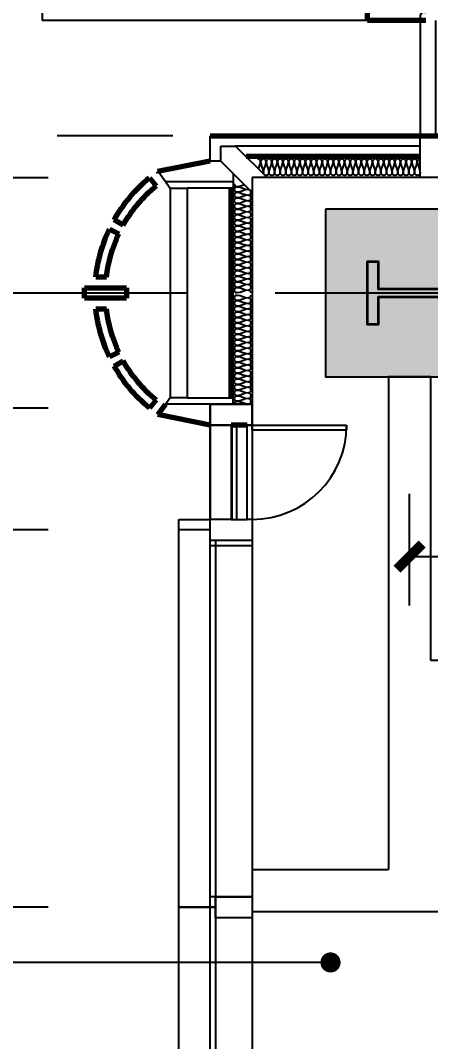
# Model space of a CAD drawing. Header units: millimetres. Extents: x 11476074 to 24729458, y -1239991 to 2813188.
# Drawn here: x 12556342 to 12558297, y 398543 to 403413 of the extents above; entities that cross this region are included whole.
import ezdxf

# ---------------------------------------------------------------- set-up
doc = ezdxf.new("R2010")
doc.units = ezdxf.units.MM
doc.header["$LTSCALE"] = 1000
doc.linetypes.add('DOTE', pattern=[2.42, 2, -0.2, 0.02, -0.2])
for name, color, linetype in [('A-ANNO-DIMS', 3, 'Continuous'), ('A-AXIS', 18, 'DOTE'), ('A-DETL-0001', 1, 'Continuous'), ('A-GLAZ', 4, 'Continuous'), ('A-WALL', 5, 'Continuous'), ('AXIS', 3, 'Continuous'), ('CURTWALL', 4, 'Continuous'), ('G-RCZ-CONLine', 5, 'Continuous'), ('PUB_DIM', 3, 'Continuous'), ('PUB_HATCH', 8, 'Continuous'), ('STAIR', 2, 'Continuous'), ('排水沟', 133, 'Continuous')]:
    doc.layers.add(name, color=color, linetype=linetype)
for name, color, linetype, lineweight in [('A-GENM', 2, 'Continuous', 70), ('A-GENM-PROJ', 2, 'Continuous', 25), ('A-GLAZ-PROJ', 2, 'Continuous', 25), ('钢柱', 51, 'Continuous', 35)]:
    doc.layers.add(name, color=color, linetype=linetype, lineweight=lineweight)
doc.styles.add('_TCH_DIM_T3', font='SIMPLEX', dxfattribs={"width": 0.705882, "bigfont": 'GBCBIG'})
doc.dimstyles.new('_TCH_ARCH&&100', dxfattribs={"dimtxt": 297.5, "dimasz": 100, "dimexe": 250, "dimexo": 300, "dimgap": 126.25, "dimtad": 1, "dimdec": 0, "dimzin": 0, "dimdsep": 46, "dimtxsty": '_TCH_DIM_T3', "dimblk": 'ARCHTICK', "dimcen": 0.09, "dimclrt": 7, "dimazin": 2, "dimtfac": 1, "dimtdec": 0, "dimtix": 1, "dimtmove": 2, "dimatfit": 3, "dimfxl": 0, "dimtolj": 1, "dimtzin": 0, "dimarcsym": 0})
doc.dimstyles.new('_TCH_ARCH&&120', dxfattribs={"dimtxt": 357, "dimasz": 120, "dimexe": 300, "dimexo": 360, "dimgap": 151.5, "dimtad": 1, "dimdec": 0, "dimzin": 0, "dimdsep": 46, "dimtxsty": '_TCH_DIM_T3', "dimblk": 'ARCHTICK', "dimcen": 0.09, "dimclrt": 7, "dimazin": 2, "dimtfac": 1, "dimtdec": 0, "dimtix": 1, "dimtmove": 2, "dimatfit": 3, "dimfxl": 0, "dimtolj": 1, "dimtzin": 0, "dimarcsym": 0})

# ---------------------------------------------------------------- blocks, each defined once
blk = doc.blocks.new('_ArchTick')
at = {"color": 0, "linetype": 'ByBlock', "const_width": 0.4}
blk.add_lwpolyline([(-0.5, -0.5), (0.5, 0.5)], dxfattribs=at)
blk = doc.blocks.new('*D5808')
at = {"layer": 'A-ANNO-DIMS', "color": 0, "lineweight": -2, "transparency": 16777216}
for p, q in [((12555582.6, 701588.8), (12555582.6, 701688.8)), ((12556754.1, 701588.8), (12555332.6, 701588.8)), ((12555582.6, 700848.8), (12555582.6, 701588.8)), ((12556754.1, 700848.8), (12555332.6, 700848.8)), ((12555582.6, 700848.8), (12555582.6, 700748.8))]:
    blk.add_line(p, q, dxfattribs=at)
at = {"layer": 'Defpoints', "color": 0, "transparency": 16777216}
for p in [(12555582.6, 701588.8), (12557054.1, 701588.8), (12557054.1, 700848.8)]:
    blk.add_point(p, dxfattribs=at)
at = {"layer": 'A-ANNO-DIMS', "color": 0, "lineweight": -2, "transparency": 16777216, "xscale": 100, "yscale": 100, "zscale": 100}
for p, rotation in [((12555582.6, 701588.8), 270), ((12555582.6, 700848.8), 90)]:
    blk.add_blockref('_ArchTick', p, dxfattribs=dict(at, rotation=rotation))
at = {"layer": 'A-ANNO-DIMS', "color": 7, "transparency": 16777216, "insert": (12555307.6, 701218.8), "char_height": 297.5, "attachment_point": 5, "rotation": 90, "style": '_TCH_DIM_T3'}
blk.add_mtext('\\A1;740', dxfattribs=at)
blk = doc.blocks.new('*D5809')
at = {"layer": 'A-ANNO-DIMS', "color": 0, "lineweight": -2, "transparency": 16777216}
for p, q in [((12556754.1, 703388.9), (12555332.6, 703388.9)), ((12555582.6, 701588.8), (12555582.6, 703388.9)), ((12556754.1, 701588.8), (12555332.6, 701588.8))]:
    blk.add_line(p, q, dxfattribs=at)
at = {"layer": 'Defpoints', "color": 0, "transparency": 16777216}
for p in [(12555582.6, 703388.9), (12557054.1, 703388.9), (12557054.1, 701588.8)]:
    blk.add_point(p, dxfattribs=at)
at = {"layer": 'A-ANNO-DIMS', "color": 0, "lineweight": -2, "transparency": 16777216, "xscale": 100, "yscale": 100, "zscale": 100}
for p, rotation in [((12555582.6, 703388.9), 90), ((12555582.6, 701588.8), 270)]:
    blk.add_blockref('_ArchTick', p, dxfattribs=dict(at, rotation=rotation))
at = {"layer": 'A-ANNO-DIMS', "color": 7, "transparency": 16777216, "insert": (12555307.6, 702488.9), "char_height": 297.5, "attachment_point": 5, "rotation": 90, "style": '_TCH_DIM_T3'}
blk.add_mtext('\\A1;1800', dxfattribs=at)
blk = doc.blocks.new('*D5810')
at = {"layer": 'A-ANNO-DIMS', "color": 0, "lineweight": -2, "transparency": 16777216}
for p, q in [((12555582.6, 703969.1), (12555582.6, 704069.1)), ((12556754.1, 703969.1), (12555332.6, 703969.1)), ((12555582.6, 703388.9), (12555582.6, 703969.1)), ((12556754.1, 703388.9), (12555332.6, 703388.9)), ((12555582.6, 703388.9), (12555582.6, 703288.9))]:
    blk.add_line(p, q, dxfattribs=at)
at = {"layer": 'Defpoints', "color": 0, "transparency": 16777216}
for p in [(12555582.6, 703969.1), (12557054.1, 703969.1), (12557054.1, 703388.9)]:
    blk.add_point(p, dxfattribs=at)
at = {"layer": 'A-ANNO-DIMS', "color": 0, "lineweight": -2, "transparency": 16777216, "xscale": 100, "yscale": 100, "zscale": 100}
for p, rotation in [((12555582.6, 703969.1), 270), ((12555582.6, 703388.9), 90)]:
    blk.add_blockref('_ArchTick', p, dxfattribs=dict(at, rotation=rotation))
at = {"layer": 'A-ANNO-DIMS', "color": 7, "transparency": 16777216, "insert": (12555307.6, 703679), "char_height": 297.5, "attachment_point": 5, "rotation": 90, "style": '_TCH_DIM_T3'}
blk.add_mtext('\\A1;580', dxfattribs=at)
blk = doc.blocks.new('*D5811')
at = {"layer": 'A-ANNO-DIMS', "color": 0, "lineweight": -2, "transparency": 16777216}
for p, q in [((12556754.1, 705068.9), (12555332.6, 705068.9)), ((12555582.6, 703969.1), (12555582.6, 705068.9)), ((12556754.1, 703969.1), (12555332.6, 703969.1))]:
    blk.add_line(p, q, dxfattribs=at)
at = {"layer": 'Defpoints', "color": 0, "transparency": 16777216}
for p in [(12555582.6, 705068.9), (12557054.1, 705068.9), (12557054.1, 703969.1)]:
    blk.add_point(p, dxfattribs=at)
at = {"layer": 'A-ANNO-DIMS', "color": 0, "lineweight": -2, "transparency": 16777216, "xscale": 100, "yscale": 100, "zscale": 100}
for p, rotation in [((12555582.6, 705068.9), 90), ((12555582.6, 703969.1), 270)]:
    blk.add_blockref('_ArchTick', p, dxfattribs=dict(at, rotation=rotation))
at = {"layer": 'A-ANNO-DIMS', "color": 7, "transparency": 16777216, "insert": (12555307.6, 704519), "char_height": 297.5, "attachment_point": 5, "rotation": 90, "style": '_TCH_DIM_T3'}
blk.add_mtext('\\A1;1100', dxfattribs=at)
blk = doc.blocks.new('FO-Vision Panels - 1000 spandrel-4496464-850_L52 HOTEL')
at = {"layer": 'A-GLAZ'}
for p, q in [((-370, 25), (-320, 25)), ((370, 25), (-370, 25)), ((-370, 25), (-370, 0)), ((-370, 0), (370, 0)), ((320, 25), (370, 25)), ((370, 0), (370, 25))]:
    blk.add_line(p, q, dxfattribs=at)
at = {"layer": 'A-GLAZ-PROJ'}
for p, q in [((320, 200), (-320, 200)), ((-370, -150), (-370, 0)), ((370, 0), (370, -150)), ((-370, -150), (370, -150))]:
    blk.add_line(p, q, dxfattribs=at)
blk = doc.blocks.new('FO-Vision _ Louver_updated - 150 Spacing -HOTEL 1000 SPAN-4956731-850_L52 HOTEL')
at = {"layer": 'A-GENM-PROJ'}
blk.add_line((1125.2, 0), (675, 0), dxfattribs=at)
at = {"layer": 'A-GLAZ'}
for p, q in [((1125, 125), (675, 125)), ((675, 105), (1125, 105)), ((-1175, 25), (-1125, 25)), ((575, 25), (-1175, 25)), ((-1175, 25), (-1175, 0)), ((-1175, 0), (625, 0)), ((625, 0.1), (625, -150)), ((675, -150), (675, 0.1)), ((625, -150), (675, -150))]:
    blk.add_line(p, q, dxfattribs=at)
at = {"layer": 'A-GLAZ-PROJ'}
for p, q in [((575, 200), (-1125, 200)), ((-1175, -150), (-1175, 0)), ((-1175, -150), (625, -150))]:
    blk.add_line(p, q, dxfattribs=at)
blk = doc.blocks.new('FO-Exterior Column FULL - FO-Exterior Column FULL-4205894-850_L52 HOTEL')
at = {"layer": 'A-GENM'}
for p, q in [((25, 599.6), (-25, 599.6)), ((-25, 599.6), (-25, 399.6)), ((25, 399.6), (25, 599.6)), ((-75, 494.9), (-75, 545.2)), ((75, 545.2), (75, 494.9)), ((-324, 414.4), (-348.5, 458)), ((-304, 480.9), (-282.7, 435.7)), ((282.7, 435.7), (304, 480.9)), ((348.5, 458), (324, 414.4)), ((-25, 399.6), (25, 399.6)), ((-580.2, 249.1), (-630, -0.1)), ((-574.3, 244.9), (-580.2, 249.1)), ((-549.6, 289.3), (-510.9, 257.6)), ((510.9, 257.6), (549.6, 289.3)), ((580.2, 249.1), (529.9, 213.5)), ((629.9, 0), (580.2, 249.1)), ((500, -100.4), (-500, -100.4)), ((630, -175.2), (630, -100))]:
    blk.add_line(p, q, dxfattribs=at)
for radius, start, end in [(711.1, 96.057, 115.3158), (711.1, 64.6842, 83.943), (661.1, 96.517, 115.3158), (661.1, 64.6842, 83.483), (711.1, 119.3446, 140.6106), (711.1, 39.3894, 60.6554), (661.1, 119.3446, 140.6107), (661.1, 39.3893, 60.6554)]:
    blk.add_arc((0, -161.9), radius, start, end, dxfattribs=at)
blk = doc.blocks.new('FO-CORNER LOUVERS - FO-CORNER LOUVERS 1000-5059478-850_L52 HOTEL')
at = {"layer": 'A-GENM'}
for p, q in [((0, 1099.9), (0, 99.9)), ((100, 100), (100, 929.4)), ((-550, 350), (-600, 350)), ((-600, 350), (-600, 72.6)), ((-550, 72.7), (-550, 350)), ((0, 99.9), (0, -25.1)), ((-619.8, 61.7), (-650, 61.7)), ((-650, 61.7), (-650, -100)), ((0, -0.1), (-549.9, -0.1)), ((0, -25.1), (0, -0.1))]:
    blk.add_line(p, q, dxfattribs=at)
at = {"layer": 'A-GENM-PROJ'}
for p, q in [((-550, 99.9), (0, 99.9)), ((0, 24.9), (-549.9, 24.9))]:
    blk.add_line(p, q, dxfattribs=at)
blk = doc.blocks.new('FO-Vision Panels-Corner - Regular 2-V27-850_L52 HOTEL')
at = {"layer": 'A-GLAZ'}
for p, q in [((845.4, 0), (-845.4, 0)), ((-845.4, 0), (-845.4, -25)), ((845.4, -25), (845.4, 0)), ((-810.4, -25), (-845.4, -25)), ((-845.4, -25), (-845.4, -26.4)), ((-845.4, -25), (787.4, -25)), ((845.4, -25), (834.2, -25)), ((834.2, -25), (845.4, -25)), ((845.4, -30.9), (845.4, -25)), ((845.4, -141.5), (845.4, -107))]:
    blk.add_line(p, q, dxfattribs=at)
at = {"layer": 'A-GLAZ-PROJ'}
for p, q in [((-845.4, 0), (-845.4, 20)), ((-845.4, 20), (845.4, 20)), ((845.4, 20), (845.4, 0)), ((-759.6, -200), (682.9, -200))]:
    blk.add_line(p, q, dxfattribs=at)
blk = doc.blocks.new('GP_POLY FOSHAN_SHELL_rvt-2-200_L05-13_ 16-25')
at = {"layer": 'A-DETL-0001'}
for p, q in [((-62749.9, 56250), (-61750, 56250)), ((-62749.9, 56129.9), (-62749.9, 56250)), ((-61750, 56050), (-61750, 56250)), ((-61750, 56250), (-61550, 56250)), ((-62699.9, 56129.2), (-62699.9, 56200)), ((-62699.9, 56200), (-62629.3, 56200)), ((-61750, 56200), (-62629.3, 56200)), ((-62629.3, 56200), (-62479.3, 56050)), ((-62991.6, 56081.6), (-62749.6, 56129.9)), ((-62749.6, 56129.9), (-62699.9, 56129.9)), ((-62550, 55979.3), (-62699.9, 56129.2)), ((-62579.3, 56150), (-61750, 56150)), ((-62963.5, 56029.9), (-62994.7, 56073.9)), ((-62640, 56069.3), (-62640, 56029.9)), ((-62640, 56029.9), (-62963.5, 56029.9)), ((-62942.3, 56000), (-62963.4, 56029.9)), ((-62640, 56029.9), (-62640, 56000)), ((-62550, 56050), (-62550, 55979.3)), ((-62479.3, 56050), (-62550, 56050)), ((-61750, 56050), (-62479.3, 56050)), ((-61550, 56050), (-61750, 56050)), ((-62939.7, 56000), (-62942.3, 56000)), ((-62939.7, 55500), (-62939.7, 56000)), ((-62939.7, 56000), (-62859.7, 56000)), ((-62640, 56000), (-62859.7, 56000)), ((-62859.7, 56000), (-62859.7, 55500)), ((-62640, 55500.1), (-62640, 56000)), ((-62550, 55979.3), (-62550, 55500.1)), ((-62939.7, 55000), (-62939.7, 55500)), ((-62859.7, 55500), (-62859.7, 55000)), ((-62640, 54970.1), (-62640, 55500.1)), ((-62550, 55500.1), (-62550, 54970.1)), ((-62963.4, 54970.1), (-62942.3, 55000)), ((-62942.3, 55000), (-62939.7, 55000)), ((-62859.7, 55000), (-62939.7, 55000)), ((-62859.7, 55000), (-62640, 55000)), ((-62750, 54970.1), (-62963.4, 54970.1)), ((-62750, 54870.2), (-62750, 54970.1)), ((-62750, 54970.1), (-62550, 54970.1)), ((-62549.9, 54969.9), (-62749.9, 54969.9)), ((-62749.9, 54969.9), (-62749.9, 54869.9)), ((-62550, 54970.1), (-62550, 54870.2)), ((-62549.9, 54869.9), (-62549.9, 54969.9)), ((-62750, 54870), (-62550, 54870)), ((-62749.9, 54419.9), (-62749.9, 54869.9)), ((-62749.9, 54869.9), (-62649.9, 54869.9)), ((-62649.9, 54869.9), (-62749.9, 54869.9)), ((-62574.7, 54869.9), (-62649.9, 54869.9)), ((-62649.9, 54869.9), (-62649.9, 54419.9)), ((-62649.9, 54869.9), (-62574.7, 54869.9)), ((-62574.7, 54419.9), (-62574.7, 54869.9)), ((-62574.7, 54869.9), (-62549.9, 54869.9)), ((-62549.9, 54869.9), (-62574.7, 54869.9)), ((-62549.9, 54845), (-62549.9, 54869.8)), ((-62549.9, 54869.8), (-62100, 54869.8)), ((-62549.9, 54869.8), (-62549.9, 54845)), ((-62549.9, 54845), (-62549.9, 54419.9)), ((-62100, 54845), (-62549.9, 54845)), ((-62100, 54869.8), (-62100, 54845)), ((-62100, 54845), (-62100, 54869.8)), ((-62749.9, 54319.9), (-62749.9, 54419.9)), ((-62649.9, 54419.9), (-62749.9, 54419.9)), ((-62649.9, 54419.9), (-62574.7, 54419.9)), ((-62549.9, 54419.9), (-62574.7, 54419.9)), ((-62549.9, 54419.9), (-62549.9, 54319.9)), ((-62549.9, 54319.9), (-62749.9, 54319.9)), ((-62724.9, 52519.9), (-62724.9, 52619.9)), ((-62724.9, 52619.9), (-62549.9, 52619.9)), ((-62549.9, 52619.9), (-62549.9, 52519.9)), ((-62549.9, 52519.9), (-62724.9, 52519.9))]:
    blk.add_line(p, q, dxfattribs=at)
for centre, radius, start, end in [((-62990.6, 56076.7), 5, 101.2853, 215.3214), ((-62549.9, 54869.9), 449.9, 270, 359.9851)]:
    blk.add_arc(centre, radius, start, end, dxfattribs=at)
for points in [[(-62510, 56126.7), (-62510, 56133), (-62517.1, 56140), (-62523.3, 56140)], [(-62519.9, 56091.2), (-62515.9, 56103), (-62510, 56114.5), (-62510, 56126.7)], [(-62483.3, 56126.7), (-62483.3, 56133), (-62496.7, 56147), (-62510, 56133), (-62510, 56126.7)], [(-62510, 56126.7), (-62510, 56108.3), (-62496.7, 56091.7), (-62496.7, 56073.3)], [(-62496.7, 56073.3), (-62496.7, 56091.7), (-62483.3, 56108.3), (-62483.3, 56126.7)], [(-62456.7, 56126.7), (-62456.7, 56133), (-62470, 56147), (-62483.3, 56133), (-62483.3, 56126.7)], [(-62483.3, 56126.7), (-62483.3, 56108.3), (-62470, 56091.7), (-62470, 56073.3)], [(-62470, 56073.3), (-62470, 56091.7), (-62456.7, 56108.3), (-62456.7, 56126.7)], [(-62430, 56126.7), (-62430, 56133), (-62443.3, 56147), (-62456.7, 56133), (-62456.7, 56126.7)], [(-62456.7, 56126.7), (-62456.7, 56108.3), (-62443.3, 56091.7), (-62443.3, 56073.3)], [(-62443.3, 56073.3), (-62443.3, 56091.7), (-62430, 56108.3), (-62430, 56126.7)], [(-62403.3, 56126.7), (-62403.3, 56133), (-62416.7, 56147), (-62430, 56133), (-62430, 56126.7)], [(-62430, 56126.7), (-62430, 56108.3), (-62416.7, 56091.7), (-62416.7, 56073.3)], [(-62416.7, 56073.3), (-62416.7, 56091.7), (-62403.3, 56108.3), (-62403.3, 56126.7)], [(-62376.7, 56126.7), (-62376.7, 56133), (-62390, 56147), (-62403.3, 56133), (-62403.3, 56126.7)], [(-62403.3, 56126.7), (-62403.3, 56108.3), (-62390, 56091.7), (-62390, 56073.3)], [(-62390, 56073.3), (-62390, 56091.7), (-62376.7, 56108.3), (-62376.7, 56126.7)], [(-62350, 56126.7), (-62350, 56133), (-62363.3, 56147), (-62376.7, 56133), (-62376.7, 56126.7)], [(-62376.7, 56126.7), (-62376.7, 56108.3), (-62363.3, 56091.7), (-62363.3, 56073.3)], [(-62363.3, 56073.3), (-62363.3, 56091.7), (-62350, 56108.3), (-62350, 56126.7)], [(-62323.3, 56126.7), (-62323.3, 56133), (-62336.7, 56147), (-62350, 56133), (-62350, 56126.7)], [(-62350, 56126.7), (-62350, 56108.3), (-62336.7, 56091.7), (-62336.7, 56073.3)], [(-62336.7, 56073.3), (-62336.7, 56091.7), (-62323.3, 56108.3), (-62323.3, 56126.7)], [(-62296.7, 56126.7), (-62296.7, 56133), (-62310, 56147), (-62323.3, 56133), (-62323.3, 56126.7)], [(-62323.3, 56126.7), (-62323.3, 56108.3), (-62310, 56091.7), (-62310, 56073.3)], [(-62310, 56073.3), (-62310, 56091.7), (-62296.7, 56108.3), (-62296.7, 56126.7)], [(-62270, 56126.7), (-62270, 56133), (-62283.3, 56147), (-62296.7, 56133), (-62296.7, 56126.7)], [(-62296.7, 56126.7), (-62296.7, 56108.3), (-62283.3, 56091.7), (-62283.3, 56073.3)], [(-62283.3, 56073.3), (-62283.3, 56091.7), (-62270, 56108.3), (-62270, 56126.7)], [(-62243.3, 56126.7), (-62243.3, 56133), (-62256.7, 56147), (-62270, 56133), (-62270, 56126.7)], [(-62270, 56126.7), (-62270, 56108.3), (-62256.7, 56091.7), (-62256.7, 56073.3)], [(-62256.7, 56073.3), (-62256.7, 56091.7), (-62243.3, 56108.3), (-62243.3, 56126.7)], [(-62216.7, 56126.7), (-62216.7, 56133), (-62230, 56147), (-62243.3, 56133), (-62243.3, 56126.7)], [(-62243.3, 56126.7), (-62243.3, 56108.3), (-62230, 56091.7), (-62230, 56073.3)], [(-62230, 56073.3), (-62230, 56091.7), (-62216.7, 56108.3), (-62216.7, 56126.7)], [(-62190, 56126.7), (-62190, 56133), (-62203.3, 56147), (-62216.7, 56133), (-62216.7, 56126.7)], [(-62216.7, 56126.7), (-62216.7, 56108.3), (-62203.3, 56091.7), (-62203.3, 56073.3)], [(-62203.3, 56073.3), (-62203.3, 56091.7), (-62190, 56108.3), (-62190, 56126.7)], [(-62163.3, 56126.7), (-62163.3, 56133), (-62176.7, 56147), (-62190, 56133), (-62190, 56126.7)], [(-62190, 56126.7), (-62190, 56108.3), (-62176.7, 56091.7), (-62176.7, 56073.3)], [(-62176.7, 56073.3), (-62176.7, 56091.7), (-62163.3, 56108.3), (-62163.3, 56126.7)], [(-62136.7, 56126.7), (-62136.7, 56133), (-62150, 56147), (-62163.3, 56133), (-62163.3, 56126.7)], [(-62163.3, 56126.7), (-62163.3, 56108.3), (-62150, 56091.7), (-62150, 56073.3)], [(-62150, 56073.3), (-62150, 56091.7), (-62136.7, 56108.3), (-62136.7, 56126.7)], [(-62110, 56126.7), (-62110, 56133), (-62123.3, 56147), (-62136.7, 56133), (-62136.7, 56126.7)], [(-62136.7, 56126.7), (-62136.7, 56108.3), (-62123.3, 56091.7), (-62123.3, 56073.3)], [(-62123.3, 56073.3), (-62123.3, 56091.7), (-62110, 56108.3), (-62110, 56126.7)], [(-62083.3, 56126.7), (-62083.3, 56133), (-62096.7, 56147), (-62110, 56133), (-62110, 56126.7)], [(-62110, 56126.7), (-62110, 56108.3), (-62096.7, 56091.7), (-62096.7, 56073.3)], [(-62096.7, 56073.3), (-62096.7, 56091.7), (-62083.3, 56108.3), (-62083.3, 56126.7)], [(-62056.7, 56126.7), (-62056.7, 56133), (-62070, 56147), (-62083.3, 56133), (-62083.3, 56126.7)], [(-62083.3, 56126.7), (-62083.3, 56108.3), (-62070, 56091.7), (-62070, 56073.3)], [(-62070, 56073.3), (-62070, 56091.7), (-62056.7, 56108.3), (-62056.7, 56126.7)], [(-62030, 56126.7), (-62030, 56133), (-62043.3, 56147), (-62056.7, 56133), (-62056.7, 56126.7)], [(-62056.7, 56126.7), (-62056.7, 56108.3), (-62043.3, 56091.7), (-62043.3, 56073.3)], [(-62043.3, 56073.3), (-62043.3, 56091.7), (-62030, 56108.3), (-62030, 56126.7)], [(-62003.3, 56126.7), (-62003.3, 56133), (-62016.7, 56147), (-62030, 56133), (-62030, 56126.7)], [(-62030, 56126.7), (-62030, 56108.3), (-62016.7, 56091.7), (-62016.7, 56073.3)], [(-62016.7, 56073.3), (-62016.7, 56091.7), (-62003.3, 56108.3), (-62003.3, 56126.7)], [(-61976.7, 56126.7), (-61976.7, 56133), (-61990, 56147), (-62003.3, 56133), (-62003.3, 56126.7)], [(-62003.3, 56126.7), (-62003.3, 56108.3), (-61990, 56091.7), (-61990, 56073.3)], [(-61990, 56073.3), (-61990, 56091.7), (-61976.7, 56108.3), (-61976.7, 56126.7)], [(-61950, 56126.7), (-61950, 56133), (-61963.3, 56147), (-61976.7, 56133), (-61976.7, 56126.7)], [(-61976.7, 56126.7), (-61976.7, 56108.3), (-61963.3, 56091.7), (-61963.3, 56073.3)], [(-61963.3, 56073.3), (-61963.3, 56091.7), (-61950, 56108.3), (-61950, 56126.7)], [(-61923.3, 56126.7), (-61923.3, 56133), (-61936.7, 56147), (-61950, 56133), (-61950, 56126.7)], [(-61950, 56126.7), (-61950, 56108.3), (-61936.7, 56091.7), (-61936.7, 56073.3)], [(-61936.7, 56073.3), (-61936.7, 56091.7), (-61923.3, 56108.3), (-61923.3, 56126.7)], [(-61896.7, 56126.7), (-61896.7, 56133), (-61910, 56147), (-61923.3, 56133), (-61923.3, 56126.7)], [(-61923.3, 56126.7), (-61923.3, 56108.3), (-61910, 56091.7), (-61910, 56073.3)], [(-61910, 56073.3), (-61910, 56091.7), (-61896.7, 56108.3), (-61896.7, 56126.7)], [(-61870, 56126.7), (-61870, 56133), (-61883.3, 56147), (-61896.7, 56133), (-61896.7, 56126.7)], [(-61896.7, 56126.7), (-61896.7, 56108.3), (-61883.3, 56091.7), (-61883.3, 56073.3)], [(-61883.3, 56073.3), (-61883.3, 56091.7), (-61870, 56108.3), (-61870, 56126.7)], [(-61843.3, 56126.7), (-61843.3, 56133), (-61856.7, 56147), (-61870, 56133), (-61870, 56126.7)], [(-61870, 56126.7), (-61870, 56108.3), (-61856.7, 56091.7), (-61856.7, 56073.3)], [(-61856.7, 56073.3), (-61856.7, 56091.7), (-61843.3, 56108.3), (-61843.3, 56126.7)], [(-61816.7, 56126.7), (-61816.7, 56133), (-61830, 56147), (-61843.3, 56133), (-61843.3, 56126.7)], [(-61843.3, 56126.7), (-61843.3, 56108.3), (-61830, 56091.7), (-61830, 56073.3)], [(-61830, 56073.3), (-61830, 56091.7), (-61816.7, 56108.3), (-61816.7, 56126.7)], [(-61790, 56126.7), (-61790, 56133), (-61803.3, 56147), (-61816.7, 56133), (-61816.7, 56126.7)], [(-61816.7, 56126.7), (-61816.7, 56108.3), (-61803.3, 56091.7), (-61803.3, 56073.3)], [(-61803.3, 56073.3), (-61803.3, 56091.7), (-61790, 56108.3), (-61790, 56126.7)], [(-61763.3, 56126.7), (-61763.3, 56133), (-61776.7, 56147), (-61790, 56133), (-61790, 56126.7)], [(-61790, 56126.7), (-61790, 56108.3), (-61776.7, 56091.7), (-61776.7, 56073.3)], [(-61776.7, 56073.3), (-61776.7, 56091.7), (-61763.3, 56108.3), (-61763.3, 56126.7)], [(-61750, 56140), (-61756.3, 56140), (-61763.3, 56133), (-61763.3, 56126.7)], [(-61763.3, 56126.7), (-61763.3, 56108.3), (-61750, 56091.7), (-61750, 56073.3)], [(-62496.7, 56073.3), (-62496.7, 56071.9), (-62497, 56070.5), (-62497.6, 56069.1)], [(-62470, 56073.3), (-62470, 56067), (-62483.3, 56053), (-62496.7, 56067), (-62496.7, 56073.3)], [(-62443.3, 56073.3), (-62443.3, 56067), (-62456.7, 56053), (-62470, 56067), (-62470, 56073.3)], [(-62416.7, 56073.3), (-62416.7, 56067), (-62430, 56053), (-62443.3, 56067), (-62443.3, 56073.3)], [(-62390, 56073.3), (-62390, 56067), (-62403.3, 56053), (-62416.7, 56067), (-62416.7, 56073.3)], [(-62363.3, 56073.3), (-62363.3, 56067), (-62376.7, 56053), (-62390, 56067), (-62390, 56073.3)], [(-62336.7, 56073.3), (-62336.7, 56067), (-62350, 56053), (-62363.3, 56067), (-62363.3, 56073.3)], [(-62310, 56073.3), (-62310, 56067), (-62323.3, 56053), (-62336.7, 56067), (-62336.7, 56073.3)], [(-62283.3, 56073.3), (-62283.3, 56067), (-62296.7, 56053), (-62310, 56067), (-62310, 56073.3)], [(-62256.7, 56073.3), (-62256.7, 56067), (-62270, 56053), (-62283.3, 56067), (-62283.3, 56073.3)], [(-62230, 56073.3), (-62230, 56067), (-62243.3, 56053), (-62256.7, 56067), (-62256.7, 56073.3)], [(-62203.3, 56073.3), (-62203.3, 56067), (-62216.7, 56053), (-62230, 56067), (-62230, 56073.3)], [(-62176.7, 56073.3), (-62176.7, 56067), (-62190, 56053), (-62203.3, 56067), (-62203.3, 56073.3)], [(-62150, 56073.3), (-62150, 56067), (-62163.3, 56053), (-62176.7, 56067), (-62176.7, 56073.3)], [(-62123.3, 56073.3), (-62123.3, 56067), (-62136.7, 56053), (-62150, 56067), (-62150, 56073.3)], [(-62096.7, 56073.3), (-62096.7, 56067), (-62110, 56053), (-62123.3, 56067), (-62123.3, 56073.3)], [(-62070, 56073.3), (-62070, 56067), (-62083.3, 56053), (-62096.7, 56067), (-62096.7, 56073.3)], [(-62043.3, 56073.3), (-62043.3, 56067), (-62056.7, 56053), (-62070, 56067), (-62070, 56073.3)], [(-62016.7, 56073.3), (-62016.7, 56067), (-62030, 56053), (-62043.3, 56067), (-62043.3, 56073.3)], [(-61990, 56073.3), (-61990, 56067), (-62003.3, 56053), (-62016.7, 56067), (-62016.7, 56073.3)], [(-61963.3, 56073.3), (-61963.3, 56067), (-61976.7, 56053), (-61990, 56067), (-61990, 56073.3)], [(-61936.7, 56073.3), (-61936.7, 56067), (-61950, 56053), (-61963.3, 56067), (-61963.3, 56073.3)], [(-61910, 56073.3), (-61910, 56067), (-61923.3, 56053), (-61936.7, 56067), (-61936.7, 56073.3)], [(-61883.3, 56073.3), (-61883.3, 56067), (-61896.7, 56053), (-61910, 56067), (-61910, 56073.3)], [(-61856.7, 56073.3), (-61856.7, 56067), (-61870, 56053), (-61883.3, 56067), (-61883.3, 56073.3)], [(-61830, 56073.3), (-61830, 56067), (-61843.3, 56053), (-61856.7, 56067), (-61856.7, 56073.3)], [(-61803.3, 56073.3), (-61803.3, 56067), (-61816.7, 56053), (-61830, 56067), (-61830, 56073.3)], [(-61776.7, 56073.3), (-61776.7, 56067), (-61790, 56053), (-61803.3, 56067), (-61803.3, 56073.3)], [(-61750, 56073.3), (-61750, 56067), (-61763.3, 56053), (-61776.7, 56067), (-61776.7, 56073.3)], [(-62621.7, 56006.8), (-62628, 56006.8), (-62635, 56013.9), (-62635, 56020.1)], [(-62587.1, 56016.4), (-62598.5, 56012.5), (-62609.7, 56006.8), (-62621.7, 56006.8)], [(-62621.7, 55980.1), (-62628, 55980.1), (-62642, 55993.5), (-62628, 56006.8), (-62621.7, 56006.8)], [(-62621.7, 55953.5), (-62628, 55953.5), (-62642, 55966.8), (-62628, 55980.1), (-62621.7, 55980.1)], [(-62621.7, 56006.8), (-62603.3, 56006.8), (-62586.7, 55993.5), (-62568.3, 55993.5)], [(-62568.3, 55993.5), (-62586.7, 55993.5), (-62603.3, 55980.1), (-62621.7, 55980.1)], [(-62621.7, 55980.1), (-62603.3, 55980.1), (-62586.7, 55966.8), (-62568.3, 55966.8)], [(-62568.3, 55966.8), (-62586.7, 55966.8), (-62603.3, 55953.5), (-62621.7, 55953.5)], [(-62568.3, 55993.5), (-62567.3, 55993.5), (-62566.3, 55993.6), (-62565.3, 55993.9)], [(-62560.5, 55990.4), (-62562.8, 55992.3), (-62565.7, 55993.5), (-62568.3, 55993.5)], [(-62568.3, 55940.1), (-62562, 55940.1), (-62548, 55953.5), (-62562, 55966.8), (-62568.3, 55966.8)], [(-62621.7, 55926.8), (-62628, 55926.8), (-62642, 55940.1), (-62628, 55953.5), (-62621.7, 55953.5)], [(-62621.7, 55900.1), (-62628, 55900.1), (-62642, 55913.5), (-62628, 55926.8), (-62621.7, 55926.8)], [(-62621.7, 55953.5), (-62603.3, 55953.5), (-62586.7, 55940.1), (-62568.3, 55940.1)], [(-62568.3, 55940.1), (-62586.7, 55940.1), (-62603.3, 55926.8), (-62621.7, 55926.8)], [(-62621.7, 55926.8), (-62603.3, 55926.8), (-62586.7, 55913.5), (-62568.3, 55913.5)], [(-62568.3, 55913.5), (-62562, 55913.5), (-62548, 55926.8), (-62562, 55940.1), (-62568.3, 55940.1)], [(-62621.7, 55873.5), (-62628, 55873.5), (-62642, 55886.8), (-62628, 55900.1), (-62621.7, 55900.1)], [(-62621.7, 55846.8), (-62628, 55846.8), (-62642, 55860.1), (-62628, 55873.5), (-62621.7, 55873.5)], [(-62568.3, 55913.5), (-62586.7, 55913.5), (-62603.3, 55900.1), (-62621.7, 55900.1)], [(-62621.7, 55900.1), (-62603.3, 55900.1), (-62586.7, 55886.8), (-62568.3, 55886.8)], [(-62568.3, 55886.8), (-62586.7, 55886.8), (-62603.3, 55873.5), (-62621.7, 55873.5)], [(-62621.7, 55873.5), (-62603.3, 55873.5), (-62586.7, 55860.1), (-62568.3, 55860.1)], [(-62568.3, 55886.8), (-62562, 55886.8), (-62548, 55900.1), (-62562, 55913.5), (-62568.3, 55913.5)], [(-62568.3, 55860.1), (-62562, 55860.1), (-62548, 55873.5), (-62562, 55886.8), (-62568.3, 55886.8)], [(-62621.7, 55820.1), (-62628, 55820.1), (-62642, 55833.5), (-62628, 55846.8), (-62621.7, 55846.8)], [(-62621.7, 55793.5), (-62628, 55793.5), (-62642, 55806.8), (-62628, 55820.1), (-62621.7, 55820.1)], [(-62568.3, 55860.1), (-62586.7, 55860.1), (-62603.3, 55846.8), (-62621.7, 55846.8)], [(-62621.7, 55846.8), (-62603.3, 55846.8), (-62586.7, 55833.5), (-62568.3, 55833.5)], [(-62568.3, 55833.5), (-62586.7, 55833.5), (-62603.3, 55820.1), (-62621.7, 55820.1)], [(-62621.7, 55820.1), (-62603.3, 55820.1), (-62586.7, 55806.8), (-62568.3, 55806.8)], [(-62568.3, 55833.5), (-62562, 55833.5), (-62548, 55846.8), (-62562, 55860.1), (-62568.3, 55860.1)], [(-62568.3, 55806.8), (-62562, 55806.8), (-62548, 55820.1), (-62562, 55833.5), (-62568.3, 55833.5)], [(-62621.7, 55766.8), (-62628, 55766.8), (-62642, 55780.1), (-62628, 55793.5), (-62621.7, 55793.5)], [(-62568.3, 55806.8), (-62586.7, 55806.8), (-62603.3, 55793.5), (-62621.7, 55793.5)], [(-62621.7, 55793.5), (-62603.3, 55793.5), (-62586.7, 55780.1), (-62568.3, 55780.1)], [(-62568.3, 55780.1), (-62586.7, 55780.1), (-62603.3, 55766.8), (-62621.7, 55766.8)], [(-62568.3, 55780.1), (-62562, 55780.1), (-62548, 55793.5), (-62562, 55806.8), (-62568.3, 55806.8)], [(-62568.3, 55753.5), (-62562, 55753.5), (-62548, 55766.8), (-62562, 55780.1), (-62568.3, 55780.1)], [(-62621.7, 55740.1), (-62628, 55740.1), (-62642, 55753.5), (-62628, 55766.8), (-62621.7, 55766.8)], [(-62621.7, 55713.5), (-62628, 55713.5), (-62642, 55726.8), (-62628, 55740.1), (-62621.7, 55740.1)], [(-62621.7, 55766.8), (-62603.3, 55766.8), (-62586.7, 55753.5), (-62568.3, 55753.5)], [(-62568.3, 55753.5), (-62586.7, 55753.5), (-62603.3, 55740.1), (-62621.7, 55740.1)], [(-62621.7, 55740.1), (-62603.3, 55740.1), (-62586.7, 55726.8), (-62568.3, 55726.8)], [(-62568.3, 55726.8), (-62586.7, 55726.8), (-62603.3, 55713.5), (-62621.7, 55713.5)], [(-62568.3, 55726.8), (-62562, 55726.8), (-62548, 55740.1), (-62562, 55753.5), (-62568.3, 55753.5)], [(-62568.3, 55700.1), (-62562, 55700.1), (-62548, 55713.5), (-62562, 55726.8), (-62568.3, 55726.8)], [(-62621.7, 55686.8), (-62628, 55686.8), (-62642, 55700.1), (-62628, 55713.5), (-62621.7, 55713.5)], [(-62621.7, 55660.1), (-62628, 55660.1), (-62642, 55673.5), (-62628, 55686.8), (-62621.7, 55686.8)], [(-62621.7, 55713.5), (-62603.3, 55713.5), (-62586.7, 55700.1), (-62568.3, 55700.1)], [(-62568.3, 55700.1), (-62586.7, 55700.1), (-62603.3, 55686.8), (-62621.7, 55686.8)], [(-62621.7, 55686.8), (-62603.3, 55686.8), (-62586.7, 55673.5), (-62568.3, 55673.5)], [(-62568.3, 55673.5), (-62586.7, 55673.5), (-62603.3, 55660.1), (-62621.7, 55660.1)], [(-62568.3, 55673.5), (-62562, 55673.5), (-62548, 55686.8), (-62562, 55700.1), (-62568.3, 55700.1)], [(-62568.3, 55646.8), (-62562, 55646.8), (-62548, 55660.1), (-62562, 55673.5), (-62568.3, 55673.5)], [(-62621.7, 55633.5), (-62628, 55633.5), (-62642, 55646.8), (-62628, 55660.1), (-62621.7, 55660.1)], [(-62621.7, 55606.8), (-62628, 55606.8), (-62642, 55620.1), (-62628, 55633.5), (-62621.7, 55633.5)], [(-62621.7, 55660.1), (-62603.3, 55660.1), (-62586.7, 55646.8), (-62568.3, 55646.8)], [(-62568.3, 55646.8), (-62586.7, 55646.8), (-62603.3, 55633.5), (-62621.7, 55633.5)], [(-62621.7, 55633.5), (-62603.3, 55633.5), (-62586.7, 55620.1), (-62568.3, 55620.1)], [(-62568.3, 55620.1), (-62562, 55620.1), (-62548, 55633.5), (-62562, 55646.8), (-62568.3, 55646.8)], [(-62621.7, 55580.1), (-62628, 55580.1), (-62642, 55593.5), (-62628, 55606.8), (-62621.7, 55606.8)], [(-62621.7, 55553.5), (-62628, 55553.5), (-62642, 55566.8), (-62628, 55580.1), (-62621.7, 55580.1)], [(-62568.3, 55620.1), (-62586.7, 55620.1), (-62603.3, 55606.8), (-62621.7, 55606.8)], [(-62621.7, 55606.8), (-62603.3, 55606.8), (-62586.7, 55593.5), (-62568.3, 55593.5)], [(-62568.3, 55593.5), (-62586.7, 55593.5), (-62603.3, 55580.1), (-62621.7, 55580.1)], [(-62621.7, 55580.1), (-62603.3, 55580.1), (-62586.7, 55566.8), (-62568.3, 55566.8)], [(-62568.3, 55593.5), (-62562, 55593.5), (-62548, 55606.8), (-62562, 55620.1), (-62568.3, 55620.1)], [(-62568.3, 55566.8), (-62562, 55566.8), (-62548, 55580.1), (-62562, 55593.5), (-62568.3, 55593.5)], [(-62621.7, 55526.8), (-62628, 55526.8), (-62642, 55540.1), (-62628, 55553.5), (-62621.7, 55553.5)], [(-62621.7, 55500.1), (-62628, 55500.1), (-62642, 55513.5), (-62628, 55526.8), (-62621.7, 55526.8)], [(-62568.3, 55566.8), (-62586.7, 55566.8), (-62603.3, 55553.5), (-62621.7, 55553.5)], [(-62621.7, 55553.5), (-62603.3, 55553.5), (-62586.7, 55540.1), (-62568.3, 55540.1)], [(-62568.3, 55540.1), (-62586.7, 55540.1), (-62603.3, 55526.8), (-62621.7, 55526.8)], [(-62621.7, 55526.8), (-62603.3, 55526.8), (-62586.7, 55513.5), (-62568.3, 55513.5)], [(-62568.3, 55540.1), (-62562, 55540.1), (-62548, 55553.5), (-62562, 55566.8), (-62568.3, 55566.8)], [(-62568.3, 55513.5), (-62562, 55513.5), (-62548, 55526.8), (-62562, 55540.1), (-62568.3, 55540.1)], [(-62621.7, 55463.5), (-62628, 55463.5), (-62642, 55476.8), (-62628, 55490.1), (-62621.7, 55490.1)], [(-62568.3, 55513.5), (-62586.7, 55513.5), (-62603.3, 55500.1), (-62621.7, 55500.1)], [(-62621.7, 55490.1), (-62603.3, 55490.1), (-62586.7, 55476.8), (-62568.3, 55476.8)], [(-62555, 55500.1), (-62555, 55506.4), (-62562, 55513.5), (-62568.3, 55513.5)], [(-62568.3, 55476.8), (-62562, 55476.8), (-62555, 55483.9), (-62555, 55490.1)], [(-62621.7, 55436.8), (-62628, 55436.8), (-62642, 55450.1), (-62628, 55463.5), (-62621.7, 55463.5)], [(-62621.7, 55410.1), (-62628, 55410.1), (-62642, 55423.5), (-62628, 55436.8), (-62621.7, 55436.8)], [(-62568.3, 55476.8), (-62586.7, 55476.8), (-62603.3, 55463.5), (-62621.7, 55463.5)], [(-62621.7, 55463.5), (-62603.3, 55463.5), (-62586.7, 55450.1), (-62568.3, 55450.1)], [(-62568.3, 55450.1), (-62586.7, 55450.1), (-62603.3, 55436.8), (-62621.7, 55436.8)], [(-62621.7, 55436.8), (-62603.3, 55436.8), (-62586.7, 55423.5), (-62568.3, 55423.5)], [(-62568.3, 55450.1), (-62562, 55450.1), (-62548, 55463.5), (-62562, 55476.8), (-62568.3, 55476.8)], [(-62568.3, 55423.5), (-62562, 55423.5), (-62548, 55436.8), (-62562, 55450.1), (-62568.3, 55450.1)], [(-62621.7, 55383.5), (-62628, 55383.5), (-62642, 55396.8), (-62628, 55410.1), (-62621.7, 55410.1)], [(-62621.7, 55356.8), (-62628, 55356.8), (-62642, 55370.1), (-62628, 55383.5), (-62621.7, 55383.5)], [(-62568.3, 55423.5), (-62586.7, 55423.5), (-62603.3, 55410.1), (-62621.7, 55410.1)], [(-62621.7, 55410.1), (-62603.3, 55410.1), (-62586.7, 55396.8), (-62568.3, 55396.8)], [(-62568.3, 55396.8), (-62586.7, 55396.8), (-62603.3, 55383.5), (-62621.7, 55383.5)], [(-62621.7, 55383.5), (-62603.3, 55383.5), (-62586.7, 55370.1), (-62568.3, 55370.1)], [(-62568.3, 55396.8), (-62562, 55396.8), (-62548, 55410.1), (-62562, 55423.5), (-62568.3, 55423.5)], [(-62568.3, 55370.1), (-62562, 55370.1), (-62548, 55383.5), (-62562, 55396.8), (-62568.3, 55396.8)], [(-62621.7, 55330.1), (-62628, 55330.1), (-62642, 55343.5), (-62628, 55356.8), (-62621.7, 55356.8)], [(-62568.3, 55370.1), (-62586.7, 55370.1), (-62603.3, 55356.8), (-62621.7, 55356.8)], [(-62621.7, 55356.8), (-62603.3, 55356.8), (-62586.7, 55343.5), (-62568.3, 55343.5)], [(-62568.3, 55343.5), (-62586.7, 55343.5), (-62603.3, 55330.1), (-62621.7, 55330.1)], [(-62568.3, 55343.5), (-62562, 55343.5), (-62548, 55356.8), (-62562, 55370.1), (-62568.3, 55370.1)], [(-62568.3, 55316.8), (-62562, 55316.8), (-62548, 55330.1), (-62562, 55343.5), (-62568.3, 55343.5)], [(-62621.7, 55303.5), (-62628, 55303.5), (-62642, 55316.8), (-62628, 55330.1), (-62621.7, 55330.1)], [(-62621.7, 55276.8), (-62628, 55276.8), (-62642, 55290.1), (-62628, 55303.5), (-62621.7, 55303.5)], [(-62621.7, 55330.1), (-62603.3, 55330.1), (-62586.7, 55316.8), (-62568.3, 55316.8)], [(-62568.3, 55316.8), (-62586.7, 55316.8), (-62603.3, 55303.5), (-62621.7, 55303.5)], [(-62621.7, 55303.5), (-62603.3, 55303.5), (-62586.7, 55290.1), (-62568.3, 55290.1)], [(-62568.3, 55290.1), (-62586.7, 55290.1), (-62603.3, 55276.8), (-62621.7, 55276.8)], [(-62568.3, 55290.1), (-62562, 55290.1), (-62548, 55303.5), (-62562, 55316.8), (-62568.3, 55316.8)], [(-62568.3, 55263.5), (-62562, 55263.5), (-62548, 55276.8), (-62562, 55290.1), (-62568.3, 55290.1)], [(-62621.7, 55250.1), (-62628, 55250.1), (-62642, 55263.5), (-62628, 55276.8), (-62621.7, 55276.8)], [(-62621.7, 55223.5), (-62628, 55223.5), (-62642, 55236.8), (-62628, 55250.1), (-62621.7, 55250.1)], [(-62621.7, 55276.8), (-62603.3, 55276.8), (-62586.7, 55263.5), (-62568.3, 55263.5)], [(-62568.3, 55263.5), (-62586.7, 55263.5), (-62603.3, 55250.1), (-62621.7, 55250.1)], [(-62621.7, 55250.1), (-62603.3, 55250.1), (-62586.7, 55236.8), (-62568.3, 55236.8)], [(-62568.3, 55236.8), (-62586.7, 55236.8), (-62603.3, 55223.5), (-62621.7, 55223.5)], [(-62568.3, 55236.8), (-62562, 55236.8), (-62548, 55250.1), (-62562, 55263.5), (-62568.3, 55263.5)], [(-62568.3, 55210.1), (-62562, 55210.1), (-62548, 55223.5), (-62562, 55236.8), (-62568.3, 55236.8)], [(-62621.7, 55196.8), (-62628, 55196.8), (-62642, 55210.1), (-62628, 55223.5), (-62621.7, 55223.5)], [(-62621.7, 55170.1), (-62628, 55170.1), (-62642, 55183.5), (-62628, 55196.8), (-62621.7, 55196.8)], [(-62621.7, 55223.5), (-62603.3, 55223.5), (-62586.7, 55210.1), (-62568.3, 55210.1)], [(-62568.3, 55210.1), (-62586.7, 55210.1), (-62603.3, 55196.8), (-62621.7, 55196.8)], [(-62621.7, 55196.8), (-62603.3, 55196.8), (-62586.7, 55183.5), (-62568.3, 55183.5)], [(-62568.3, 55183.5), (-62562, 55183.5), (-62548, 55196.8), (-62562, 55210.1), (-62568.3, 55210.1)], [(-62621.7, 55143.5), (-62628, 55143.5), (-62642, 55156.8), (-62628, 55170.1), (-62621.7, 55170.1)], [(-62621.7, 55116.8), (-62628, 55116.8), (-62642, 55130.1), (-62628, 55143.5), (-62621.7, 55143.5)], [(-62568.3, 55183.5), (-62586.7, 55183.5), (-62603.3, 55170.1), (-62621.7, 55170.1)], [(-62621.7, 55170.1), (-62603.3, 55170.1), (-62586.7, 55156.8), (-62568.3, 55156.8)], [(-62568.3, 55156.8), (-62586.7, 55156.8), (-62603.3, 55143.5), (-62621.7, 55143.5)], [(-62621.7, 55143.5), (-62603.3, 55143.5), (-62586.7, 55130.1), (-62568.3, 55130.1)], [(-62568.3, 55156.8), (-62562, 55156.8), (-62548, 55170.1), (-62562, 55183.5), (-62568.3, 55183.5)], [(-62568.3, 55130.1), (-62562, 55130.1), (-62548, 55143.5), (-62562, 55156.8), (-62568.3, 55156.8)], [(-62621.7, 55090.1), (-62628, 55090.1), (-62642, 55103.5), (-62628, 55116.8), (-62621.7, 55116.8)], [(-62621.7, 55063.5), (-62628, 55063.5), (-62642, 55076.8), (-62628, 55090.1), (-62621.7, 55090.1)], [(-62568.3, 55130.1), (-62586.7, 55130.1), (-62603.3, 55116.8), (-62621.7, 55116.8)], [(-62621.7, 55116.8), (-62603.3, 55116.8), (-62586.7, 55103.5), (-62568.3, 55103.5)], [(-62568.3, 55103.5), (-62586.7, 55103.5), (-62603.3, 55090.1), (-62621.7, 55090.1)], [(-62621.7, 55090.1), (-62603.3, 55090.1), (-62586.7, 55076.8), (-62568.3, 55076.8)], [(-62568.3, 55103.5), (-62562, 55103.5), (-62548, 55116.8), (-62562, 55130.1), (-62568.3, 55130.1)], [(-62568.3, 55076.8), (-62562, 55076.8), (-62548, 55090.1), (-62562, 55103.5), (-62568.3, 55103.5)], [(-62621.7, 55036.8), (-62628, 55036.8), (-62642, 55050.1), (-62628, 55063.5), (-62621.7, 55063.5)], [(-62568.3, 55076.8), (-62586.7, 55076.8), (-62603.3, 55063.5), (-62621.7, 55063.5)], [(-62621.7, 55063.5), (-62603.3, 55063.5), (-62586.7, 55050.1), (-62568.3, 55050.1)], [(-62568.3, 55050.1), (-62586.7, 55050.1), (-62603.3, 55036.8), (-62621.7, 55036.8)], [(-62568.3, 55050.1), (-62562, 55050.1), (-62548, 55063.5), (-62562, 55076.8), (-62568.3, 55076.8)], [(-62568.3, 55023.5), (-62562, 55023.5), (-62548, 55036.8), (-62562, 55050.1), (-62568.3, 55050.1)], [(-62621.7, 55010.1), (-62628, 55010.1), (-62642, 55023.5), (-62628, 55036.8), (-62621.7, 55036.8)], [(-62621.7, 54983.5), (-62628, 54983.5), (-62642, 54996.8), (-62628, 55010.1), (-62621.7, 55010.1)], [(-62621.7, 55036.8), (-62603.3, 55036.8), (-62586.7, 55023.5), (-62568.3, 55023.5)], [(-62568.3, 55023.5), (-62586.7, 55023.5), (-62603.3, 55010.1), (-62621.7, 55010.1)], [(-62621.7, 55010.1), (-62603.3, 55010.1), (-62586.7, 54996.8), (-62568.3, 54996.8)], [(-62568.3, 54996.8), (-62586.7, 54996.8), (-62603.3, 54983.5), (-62621.7, 54983.5)], [(-62568.3, 54996.8), (-62562, 54996.8), (-62548, 55010.1), (-62562, 55023.5), (-62568.3, 55023.5)], [(-62568.3, 54970.1), (-62562, 54970.1), (-62548, 54983.5), (-62562, 54996.8), (-62568.3, 54996.8)], [(-62635, 54970.1), (-62635, 54976.4), (-62628, 54983.5), (-62621.7, 54983.5)], [(-62621.7, 54983.5), (-62603.3, 54983.5), (-62586.7, 54970.1), (-62568.3, 54970.1)]]:
    blk.add_open_spline(points, degree=3, dxfattribs=at)
blk.add_open_spline([(-62568.3, 55966.8), (-62562, 55966.8), (-62552, 55976.3), (-62556.3, 55985.8), (-62558.2, 55988.2)], degree=3, knots=[0, 0, 0, 0, 1.414214, 2.017605, 2.017605, 2.017605, 2.017605], dxfattribs=at)
at = {"layer": 'A-GENM-PROJ', "xscale": -1, "rotation": 90}
for name, p in [('FO-CORNER LOUVERS - FO-CORNER LOUVERS 1000-5059478-850_L52 HOTEL', (-61650, 56250.2)), ('FO-Exterior Column FULL - FO-Exterior Column FULL-4205894-850_L52 HOTEL', (-62750, 55500))]:
    blk.add_blockref(name, p, dxfattribs=at)
at = {"layer": 'A-GLAZ-PROJ', "xscale": -1}
for name, p, rotation in [('FO-Vision Panels-Corner - Regular 2-V27-850_L52 HOTEL', (-61354, 57597.1), 62.06590869996092), ('FO-Vision _ Louver_updated - 150 Spacing -HOTEL 1000 SPAN-4956731-850_L52 HOTEL', (-62750, 53744.9), 270), ('FO-Vision Panels - 1000 spandrel-4496464-850_L52 HOTEL', (-62750, 52199.9), 270)]:
    blk.add_blockref(name, p, dxfattribs=dict(at, rotation=rotation))
blk = doc.blocks.new('GP_POLY FOSHAN_SHELL_rvt-3-200_L06-13_16-26')
at = {"layer": 'CURTWALL'}
blk.add_lwpolyline([(-62750, 54294.8), (-62550, 54294.8), (-62550, 52620), (-62750, 52620)], close=True, dxfattribs=at)
blk.add_blockref('GP_POLY FOSHAN_SHELL_rvt-2-200_L05-13_ 16-25', (0, 0))
blk = doc.blocks.new('A$C74AF65BF')
at = {"layer": 'PUB_HATCH'}
h = blk.add_hatch(color=256, dxfattribs=at)
h.dxf.hatch_style = 1
h.paths.add_polyline_path([(-7000, -4600), (-7000, -5400), (-5400, -5400), (-5400, -4600)])
h.paths.add_polyline_path([(-7000, -11200), (-7000, -12000), (-5400, -12000), (-5400, -11200)])
h.paths.add_polyline_path([(-7000, -17800), (-7000, -18600), (-5400, -18600), (-5400, -17800)])
h.paths.add_polyline_path([(9400, -33850), (9400, -32050), (10550, -32050), (10550, -33850)])
h.paths.add_polyline_path([(9400, -10950), (9400, -9150), (10550, -9150), (10550, -10950)])
h.paths.add_polyline_path([(22350, -33850), (22350, -32050), (23600, -32050), (23600, -33850)])
h.paths.add_polyline_path([(22350, -10950), (22350, -9150), (23600, -9150), (23600, -10950)])
h.paths.add_polyline_path([(-7000, -24400), (-7000, -25200), (-5400, -25200), (-5400, -24400)])
h.paths.add_polyline_path([(-7000, -31000), (-7000, -31800), (-5400, -31800), (-5400, -31000)])
h.paths.add_polyline_path([(-7000, -37600), (-7000, -38400), (-5400, -38400), (-5400, -37600)])
h.paths.add_polyline_path([(38400, -4600), (38400, -5400), (40000, -5400), (40000, -4600)])
h.paths.add_polyline_path([(38400, -11200), (38400, -12000), (40000, -12000), (40000, -11200)])
h.paths.add_polyline_path([(38400, -17800), (38400, -18600), (40000, -18600), (40000, -17800)])
h.paths.add_polyline_path([(38400, -24400), (38400, -25200), (40000, -25200), (40000, -24400)])
h.paths.add_polyline_path([(38400, -31000), (38400, -31800), (40000, -31800), (40000, -31000)])
h.paths.add_polyline_path([(38400, -37600), (38400, -38400), (40000, -38400), (40000, -37600)])
h.paths.add_polyline_path([(33400, -41900), (32600, -41900), (32600, -43500), (33400, -43500)])
h.paths.add_polyline_path([(26800, -41900), (26000, -41900), (26000, -43500), (26800, -43500)])
h.paths.add_polyline_path([(20200, -41900), (19400, -41900), (19400, -43500), (20200, -43500)])
h.paths.add_polyline_path([(13600, -41900), (12800, -41900), (12800, -43500), (13600, -43500)])
h.paths.add_polyline_path([(7000, -41900), (6200, -41900), (6200, -43500), (7000, -43500)])
h.paths.add_polyline_path([(400, -41900), (-400, -41900), (-400, -43500), (400, -43500)])
h.paths.add_polyline_path([(33400, 500), (32600, 500), (32600, -1100), (33400, -1100)])
h.paths.add_polyline_path([(26800, 500), (26000, 500), (26000, -1100), (26800, -1100)])
h.paths.add_polyline_path([(20200, 500), (19400, 500), (19400, -1100), (20200, -1100)])
h.paths.add_polyline_path([(13600, 500), (12800, 500), (12800, -1100), (13600, -1100)])
h.paths.add_polyline_path([(7000, 500), (6200, 500), (6200, -1100), (7000, -1100)])
h.paths.add_polyline_path([(10550, -28150), (9400, -28150), (9400, -29750), (10550, -29750)])
h.paths.add_polyline_path([(400, 500), (-400, 500), (-400, -1100), (400, -1100)])
at = {"layer": 'G-RCZ-CONLine', "color": 3}
blk.add_lwpolyline([(-7000, -4600), (-7000, -5400), (-5400, -5400), (-5400, -4600)], close=True, dxfattribs=at)
at = {"layer": '钢柱', "color": 2}
blk.add_lwpolyline([(-6220, -5020), (-6750, -5020), (-6750, -5150), (-6800, -5150), (-6800, -4850), (-6750, -4850), (-6750, -4980), (-6220, -4980)], dxfattribs=at)
blk = doc.blocks.new('00')
at = {"layer": 'AXIS'}
blk.add_line((12557820, 398920), (12556024.2, 398920), dxfattribs=at)
at = {"layer": 'AXIS', "const_width": 48}
blk.add_lwpolyline([(12557844, 398920, 1), (12557796, 398920, 1)], format="xyb", close=True, dxfattribs=at)
at = {"layer": 'STAIR'}
blk.add_lwpolyline([(12559096.8, 430602.9), (12557817.2, 429661.5, 0.238516), (12556696.8, 427446.4), (12556696.8, 403663.2), (12557996.8, 403663.2), (12558391.5, 403663.2), (12558247.4, 403437.7), (12558246.8, 403413.2), (12557996.8, 403413.2), (12556446.8, 403413.2), (12556446.8, 427446.4, -0.238516), (12557669.1, 429862.9), (12559096.8, 430913.2)], format="xyb", close=True, dxfattribs=at)
blk = doc.blocks.new('qlzw')
at = {"layer": 'A-AXIS'}
blk.add_line((12416866.8, 1033989.8), (12486866.8, 1033989.8), dxfattribs=at)
blk = doc.blocks.new('*D5008')
at = {"layer": 'Defpoints', "color": 0, "transparency": 16777216}
for p in [(12561566.8, 400856), (12558196.8, 400262), (12561566.8, 400262.1)]:
    blk.add_point(p, dxfattribs=at)
at = {"layer": 'PUB_DIM', "color": 0, "lineweight": -2, "transparency": 16777216}
for p, q in [((12558196.8, 400622), (12558196.8, 401155.9)), ((12561566.8, 400622.1), (12561566.8, 401156)), ((12558196.8, 400855.9), (12561566.8, 400856))]:
    blk.add_line(p, q, dxfattribs=at)
at = {"layer": 'PUB_DIM', "color": 0, "lineweight": -2, "transparency": 16777216, "xscale": 120, "yscale": 120, "zscale": 120}
for p, rotation in [((12558196.8, 400855.9), 180.0017437319874), ((12561566.8, 400856), 0.001743731987443162)]:
    blk.add_blockref('_ArchTick', p, dxfattribs=dict(at, rotation=rotation))
at = {"layer": 'PUB_DIM', "color": 7, "transparency": 16777216, "insert": (12559881.8, 401185.9), "char_height": 357, "attachment_point": 5, "rotation": 0.0017, "style": '_TCH_DIM_T3'}
blk.add_mtext('\\A1;3370', dxfattribs=at)
blk = doc.blocks.new('幕墙尺寸')
at = {"layer": 'A-ANNO-DIMS', "color": 1}
for p1, p2, picture, middle in [((12557054.1, 703969.1), (12557054.1, 705068.9), '*D5811', (12555307.6, 704519)), ((12557054.1, 703388.9), (12557054.1, 703969.1), '*D5810', (12555307.6, 703679)), ((12557054.1, 701588.8), (12557054.1, 703388.9), '*D5809', (12555307.6, 702488.9)), ((12557054.1, 700848.8), (12557054.1, 701588.8), '*D5808', (12555307.6, 701218.8))]:
    dim = blk.add_aligned_dim(p1=p1, p2=p2, distance=1471.5, dimstyle='_TCH_ARCH&&100', dxfattribs=at)
    dim.commit()
    dim.dimension.update_dxf_attribs({"geometry": picture, "text_midpoint": middle})

msp = doc.modelspace()

# ---------------------------------------------------------------- linework, layer by layer
at = {"layer": 'A-DETL-0001'}
msp.add_line((12557068.7, 402863.2), (12556516.8, 402863.2), dxfattribs=at)
msp.add_line((12557068.7, 402863.2), (12556516.8, 402863.2), dxfattribs=at)
at = {"layer": 'A-WALL'}
for p, q in [((12558096.8, 401713.2), (12558096.8, 400262)), ((12558296.8, 401713.2), (12558096.8, 401713.2)), ((12558296.8, 401713.2), (12558296.8, 400362)), ((12558296.8, 400362), (12561666.8, 400362)), ((12558096.8, 400262), (12558096.8, 399363.1)), ((12557446.8, 399363.1), (12558096.8, 399363.1)), ((12557446.8, 399363.1), (12557446.8, 399163.1)), ((12557446.8, 399163.1), (12558196.8, 399163.1)), ((12558196.8, 399163.1), (12561566.8, 399163.2))]:
    msp.add_line(p, q, dxfattribs=at)

# ---------------------------------------------------------------- block references
for name, p in [('00', (0, 0)), ('GP_POLY FOSHAN_SHELL_rvt-3-200_L06-13_16-26', (12619996.8, 346613.3))]:
    msp.add_blockref(name, p)
at = {"layer": 'A-ANNO-DIMS'}
msp.add_blockref('幕墙尺寸', (-280, -302405.8), dxfattribs=at)
at = {"layer": 'G-RCZ-CONLine', "ltscale": 10}
msp.add_blockref('A$C74AF65BF', (12564796.8, 407113.2), dxfattribs=at)
at = {"layer": '排水沟'}
msp.add_blockref('qlzw', (133430, -631876.5), dxfattribs=at)

# ---------------------------------------------------------------- dimensions: what is measured, and where the dimension line sits
at = {"layer": 'PUB_DIM'}
dim = msp.add_aligned_dim(p1=(12558196.8, 400262), p2=(12561566.8, 400262.1), distance=593.9, dimstyle='_TCH_ARCH&&120', dxfattribs=at)
dim.commit()
dim.dimension.update_dxf_attribs({"geometry": '*D5008', "text_midpoint": (12559881.8, 401185.9)})

doc.saveas('drawing.dxf')
